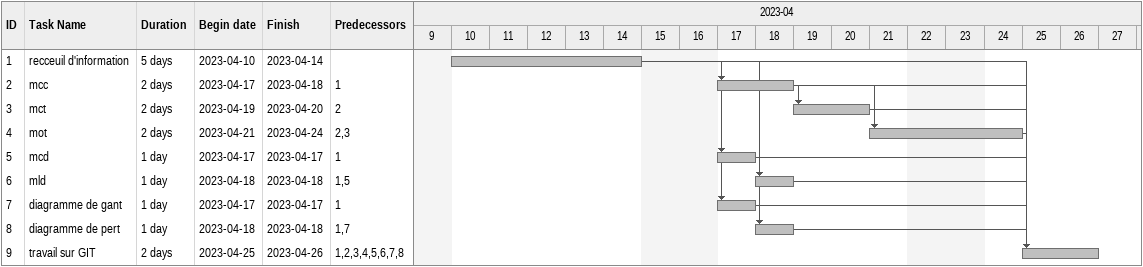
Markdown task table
| ID | Task | Duration | Start | Finish | Predecessors |
|---|---|---|---|---|---|
| 1 | recceuil d'information | 5d | 2023-04-10 | 2023-04-14 |  |
| 2 | mcc | 2d | 2023-04-17 | 2023-04-18 | 1 |
| 3 | mct | 2d | 2023-04-19 | 2023-04-20 | 2 |
| 4 | mot | 2d | 2023-04-21 | 2023-04-24 | 2, 3 |
| 5 | mcd | 1d | 2023-04-17 | 2023-04-17 | 1 |
| 6 | mld | 1d | 2023-04-18 | 2023-04-18 | 1, 5 |
| 7 | diagramme de gant | 1d | 2023-04-17 | 2023-04-17 | 1 |
| 8 | diagramme de pert | 1d | 2023-04-18 | 2023-04-18 | 1, 7 |
| 9 | travail sur GIT | 2d | 2023-04-25 | 2023-04-26 | 1, 2, 3, 4, 5, 6, 7, 8 |
